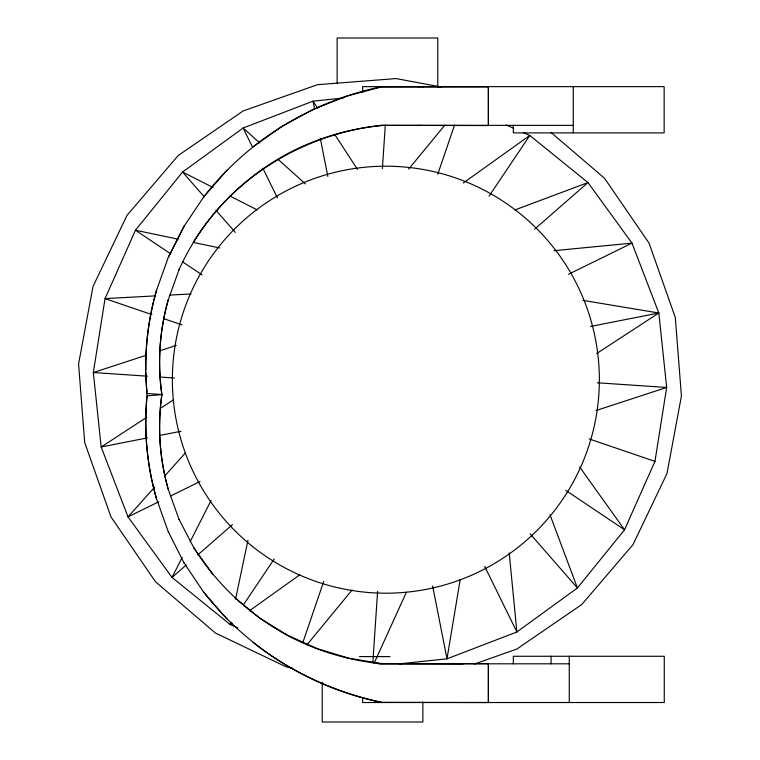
<?xml version="1.0" encoding="UTF-8"?>
<svg xmlns="http://www.w3.org/2000/svg" width="760" height="760" viewBox="0 0 760 760"><rect width="100%" height="100%" fill="white"/><g stroke="black" fill="none" stroke-linecap="round" stroke-linejoin="round"><path stroke-width="1.14" d="M382.384 168.625L385.31 125.105M372.856 661.95L377.615 591.375M253.099 146.708L282.197 126.189L313.671 109.221L347.044 96.035L381.834 86.839L488.423 86.688L488.395 125.552L381.881 125.352M399.294 663.841L446.994 658.825L516.876 631.987L577.429 587.974L624.53 529.786L654.958 461.396L666.663 387.457L658.825 313.006L631.987 243.124L587.974 182.571L529.786 135.47L523.374 132.62M460.247 579.281L446.994 658.825L432.639 585.941M237.69 627.855L230.214 624.53L230.698 622.221M235.562 599.136L247.959 540.284M381.805 125.523L381.815 125.495C305.815 133.161 234.061 176.12 193.866 241.442M147.07 393.272L147.022 395.694A275.623 275.623 0 0 0 156.56 498.892L168.35 531.943M168.283 299.697A229.302 229.302 0 0 0 161.889 394.354L161.842 394.582A229.302 229.302 0 0 0 168.226 489.231L179.066 519.536M488.442 86.64L381.834 86.649C311.79 101.023 247.399 140.4 203.67 197.106M437.769 174.211L454.537 125.124M302.793 642.694L323.76 581.324M179.066 269.629L168.226 299.934A229.302 229.302 0 0 0 161.832 394.582L161.899 394.81A229.302 229.302 0 0 0 168.283 489.469M374.015 663.423L406.419 592.183M184.129 226.014L168.35 257.222L156.55 290.272A275.623 275.623 0 0 0 147.022 393.471L161.842 394.582L147.07 395.894M168.292 257.459L184.072 226.243L203.727 196.878L226.85 170.23M182.162 557.441L172.026 577.429L230.214 624.53L232.142 623.153M190.171 541.661L210.976 500.65M179.008 269.866C201.02 220.286 240.084 179.236 287.764 153.586A253.944 253.935 0 0 1 381.776 125.362M489.06 196.175L529.786 135.47L463.21 183.036M230.214 624.53L231.524 622.573M243.352 604.941L274.227 558.923M408.642 169.129L444.818 125.181M306.897 644.889L352.117 589.959M154.793 487.027L128.012 516.876L172.026 577.429L186.238 565.012M165.034 475.608L185.506 452.789M534.698 229.121L587.974 182.571L514.681 210.035M197.78 554.933L232.408 524.675M249.508 610.736L299.687 574.892M146.623 417.363L101.175 446.994L128.012 516.876L158.707 501.809M160.455 408.338L173.299 399.969M596.581 353.59L658.825 313.006L582.787 300.342M568.48 274.293L631.987 243.124L554.078 250.686M170.354 496.09L199.994 481.545M474.411 664.04L516.809 649.068L581.789 604.494L633.014 544.616L666.995 473.518L681.425 396.055L675.308 317.49L649.068 243.19L604.494 178.21L550.867 132.335M146.024 355.319L93.337 372.542L101.175 446.994L147.45 437.874M159.476 350.92L176.291 345.42M596.039 410.542L666.663 387.457L597.255 382.774M590.567 326.448L658.825 313.006M160.18 435.366L181.004 431.272M343.254 97.993L313.006 101.175L243.124 128.012L182.571 172.026L135.47 230.214L105.041 298.604L93.337 372.542L147.45 376.19M155.677 295.858L105.041 298.604L151.895 314.611M169.803 295.089L191.007 293.94M423.567 86.649L422.237 86.649M420.945 125.371L419.529 125.371M419.985 86.782L418.665 86.782M417.582 125.495L416.195 125.495M380.637 125.352L573.278 125.352M359.518 656.602L389.975 656.602M234.659 597.607L259.863 618.184L287.707 635.35L317.67 648.793L349.239 658.264L381.834 663.613L488.395 663.613L488.442 702.525L381.834 702.325C335.046 692.408 290.757 671.973 253.099 642.457M381.834 663.613L463.267 663.803M378.299 663.812L569.259 663.812M160.398 377.065L174.515 378.014M441.151 86.972L396.055 78.574L317.49 84.692L243.19 110.931L178.21 155.505L126.986 215.384L93.005 286.482L78.574 363.945L84.692 442.51L110.931 516.809L155.505 581.789L215.384 633.014L286.482 666.995L292.173 668.059M178.173 239.21L135.47 230.214L170.725 253.859M193.173 242.364L219.716 247.959M381.776 702.525C311.771 688.094 247.38 648.764 203.67 592.059M589.133 438.909L654.958 461.396M164.169 318.801L182.03 324.9M506.274 125.01L513.76 128.335M213.075 187.501L182.571 172.026L204.298 196.887M229.9 196.032L257.25 209.902M287.764 635.578C249.508 614.935 216.989 584.525 193.866 547.722M565.782 490.371L624.53 529.786L579.718 467.067M182.466 261.744L202.055 274.882M259.806 142.975L243.124 128.012L252.481 147.07M278.245 159.514L305.453 183.929M530.109 533.805L577.429 587.974L549.964 514.681M215.925 210.207L235.325 232.408M226.85 618.934L203.727 592.297L184.072 562.922M212.582 574.208L193.914 547.95L179.008 519.298M317.519 108.091L313.006 101.175L314.602 109.278M334.913 134.767L357.456 169.347M168.292 531.715L184.129 563.15M484.661 566.361L516.876 631.987L509.2 552.9M262.865 168.236L277.419 197.875M320.302 138.196L327.816 176.368M488.395 701.86L488.404 702.364M573.278 86.64L573.278 132.895M569.259 656.269L569.259 702.525M551.067 656.269L551.067 663.812M513.332 125.352L513.332 132.895L664.145 132.895L664.145 86.64L362.634 86.64L362.634 92.501M513.332 663.812L513.332 656.269L664.259 656.269L664.259 702.525L362.634 702.525L362.634 697.832M488.338 86.64L488.395 125.552M488.395 663.613L488.338 702.525M437.769 87.048L437.769 38L337.145 38L337.145 83.543M422.854 702.145L422.854 722L322.231 722L322.231 682.29M156.617 499.12A275.623 275.623 0 0 1 146.965 397.072M381.776 663.803A253.944 253.935 0 0 1 350.436 658.758M349.296 658.502A253.944 253.935 0 0 1 317.727 649.021M316.635 648.612A253.944 253.935 0 0 1 288.791 636.139M146.965 392.094A275.623 275.623 0 0 1 145.844 372.438M145.806 370.12A275.623 275.623 0 0 1 156.617 290.044M251.455 545.594A213.512 213.512 0 0 0 596.723 413.145A213.512 213.512 0 0 0 309.387 180.357A213.512 213.512 0 0 0 251.455 545.594"/></g></svg>
